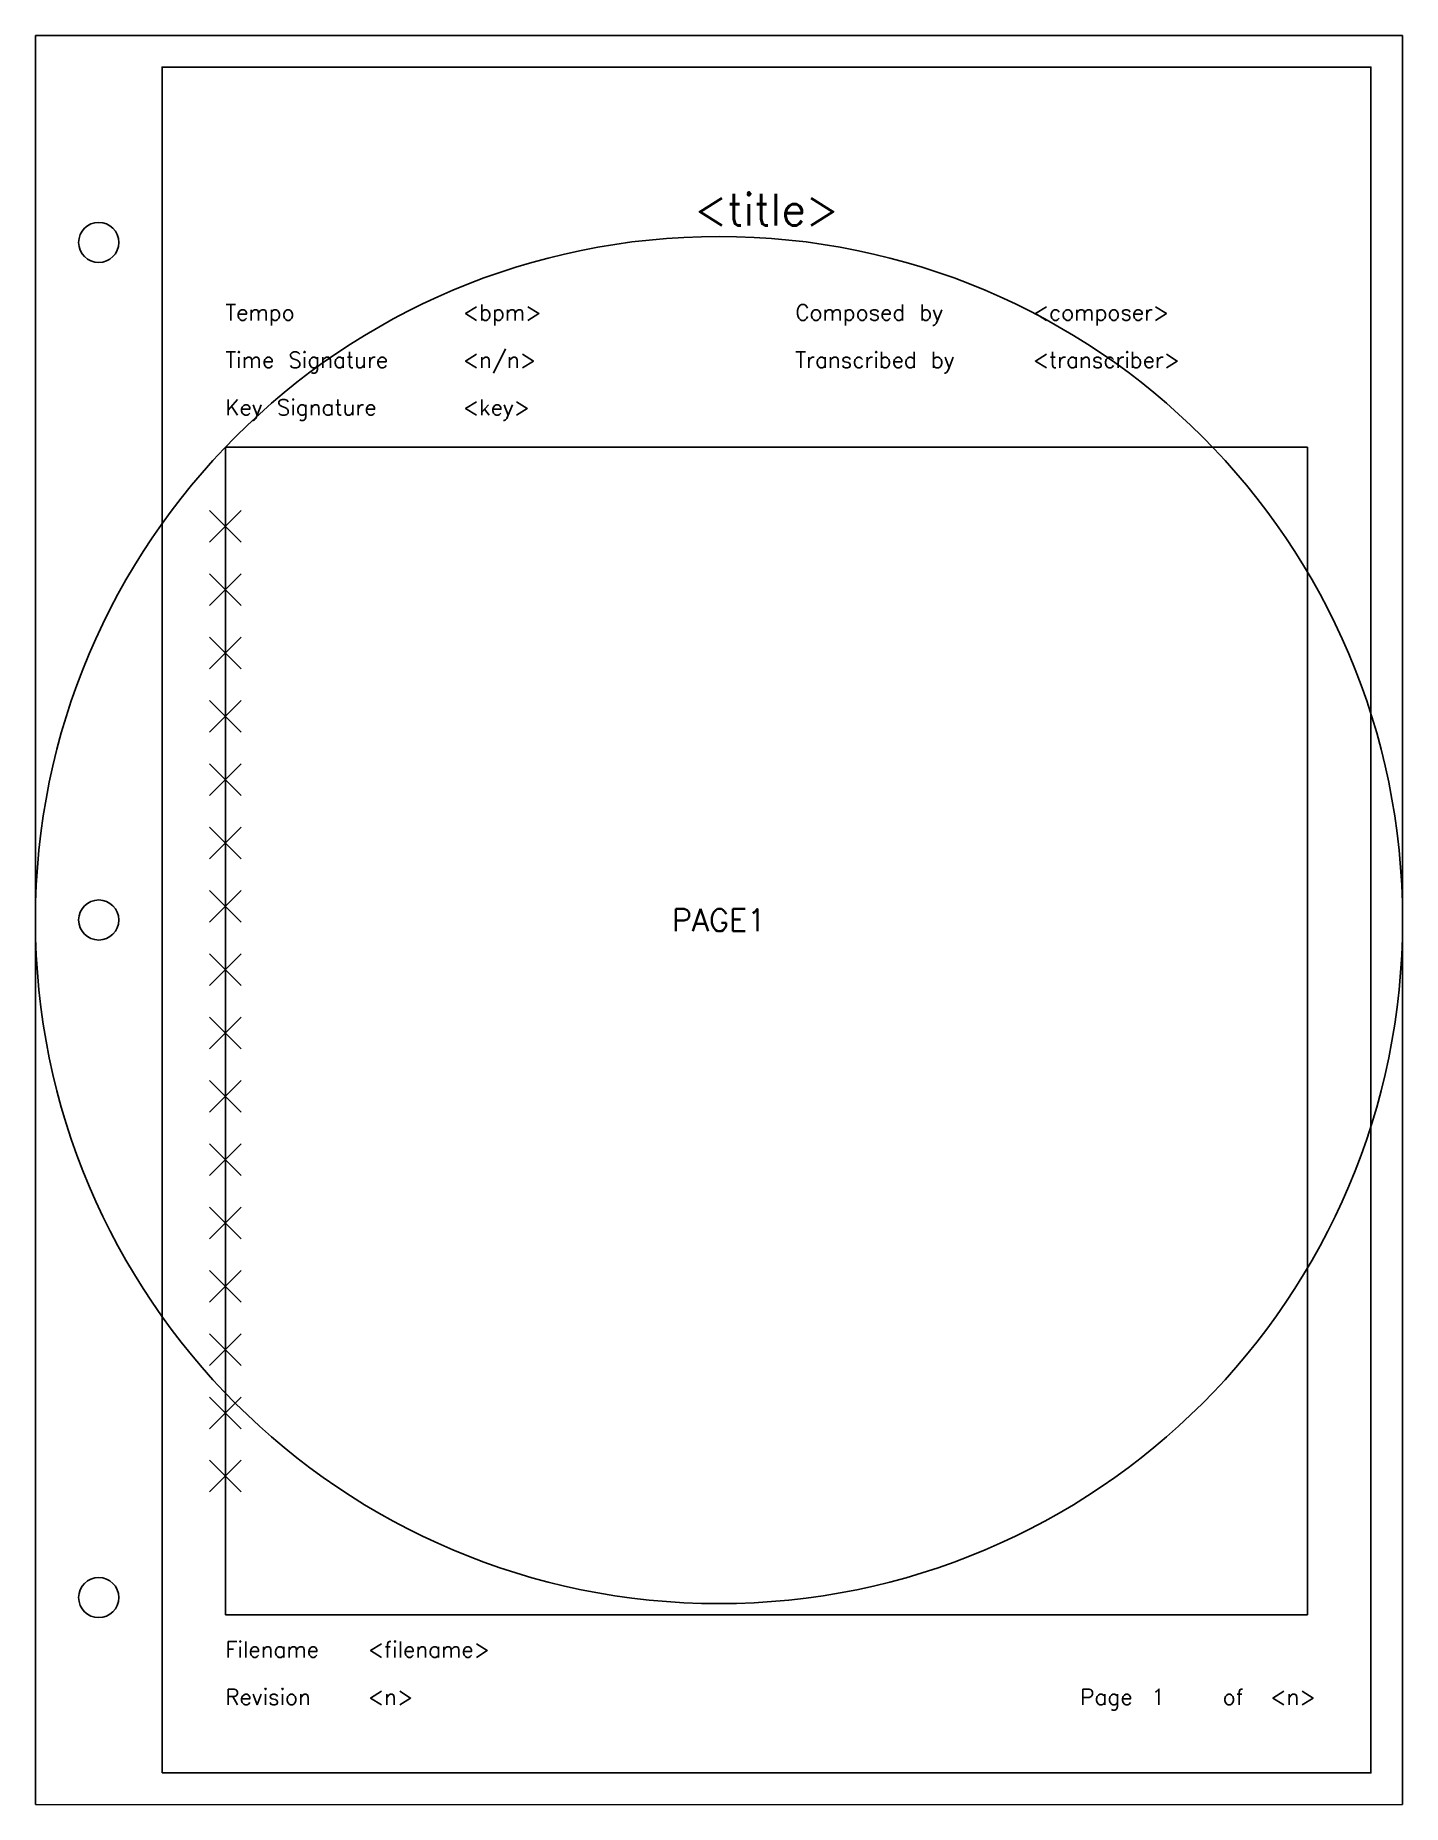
# Paper-space layout 'Page 1' of a CAD drawing. Header units: millimetres. Extents: x 0 to 216, y 0 to 279.
# The model-space entities are those that its viewports show. They can reach past a viewport. Long polylines and large blocks are cut down to what shows.
import ezdxf
from ezdxf.enums import TextEntityAlignment as Align

# ---------------------------------------------------------------- set-up
doc = ezdxf.new("R2010")
doc.units = ezdxf.units.MM
doc.header["$PDMODE"] = 3
doc.header["$PDSIZE"] = 2.5
doc.layers.add('hidden', color=4, linetype='Continuous', plot=False)
doc.layers.add('staff', color=7, linetype='Continuous')
doc.styles.add('height25', font='txt.shx', dxfattribs={"height": 2.5})
doc.styles.add('height35', font='txt.shx', dxfattribs={"height": 3.5})
doc.styles.add('height50', font='txt.shx', dxfattribs={"height": 5})

# ---------------------------------------------------------------- blocks, each defined once
blk = doc.blocks.new('title_blk')
at = {"layer": 'staff', "style": 'height25'}
for s, p in [('Tempo', (30, 236.9)), ('Composed by', (120, 236.9)), ('Time Signature', (30, 229.4)), ('Transcribed by', (120, 229.4)), ('Key Signature', (30, 221.9))]:
    blk.add_text(s, height=2.5, dxfattribs=at).set_placement(p, align=Align.TOP_LEFT)
for s, p in [('Filename', (30, 22.5)), ('Revision', (30, 15)), ('Page', (165, 15)), ('of', (187.5, 15))]:
    blk.add_text(s, height=2.5, dxfattribs=at).set_placement(p, align=Align.BOTTOM_LEFT)
at = {"layer": 'staff', "style": 'height50', "flags": 8}
blk.add_attdef('TITLE', text='', height=5, dxfattribs=at).set_placement((115.45, 254.4), align=Align.TOP_CENTER)
at = {"layer": 'staff', "style": 'height25', "flags": 8}
for tag, p in [('TEMPO', (67.5, 236.9)), ('COMPOSER', (157.5, 236.9)), ('TIME_SIGN', (67.5, 229.4)), ('TRANSCRIBER', (157.5, 229.4)), ('KEY_SIGN', (67.5, 221.9))]:
    blk.add_attdef(tag, text='', height=2.5, dxfattribs=at).set_placement(p, align=Align.TOP_LEFT)
for tag, p in [('FILENAME', (52.5, 22.5)), ('REV', (52.5, 15)), ('PAGE', (176.25, 15)), ('PAGES', (195, 15))]:
    blk.add_attdef(tag, text='', height=2.5, dxfattribs=at).set_placement(p, align=Align.BOTTOM_LEFT)
blk = doc.blocks.new('page')
at = {"layer": 'hidden'}
for p, q in [((215.9, 279.4), (0, 279.4)), ((0, 279.4), (0, 0)), ((30, 264.4), (30, 22.5)), ((200.9, 264.4), (30, 264.4)), ((200.9, 22.5), (200.9, 264.4)), ((30, 22.5), (200.9, 22.5)), ((0, 0), (215.9, 0))]:
    blk.add_line(p, q, dxfattribs=at)
blk.add_circle((107.95, 139.7), 107.95, dxfattribs=at)
for p in [(30, 251.9), (30, 241.9), (30, 231.9), (30, 221.9), (30, 211.9), (30, 201.9), (30, 191.9), (30, 181.9), (30, 171.9), (30, 161.9), (30, 151.9), (30, 141.9), (30, 131.9), (30, 121.9), (30, 111.9), (30, 101.9), (30, 91.9), (30, 81.9), (30, 71.9), (30, 61.9), (30, 51.9), (30, 41.9)]:
    blk.add_point(p, dxfattribs=at)
at = {"layer": 'hidden', "style": 'height35', "flags": 8}
blk.add_attdef('PAGE_NUM', text='', height=3.5, dxfattribs=at).set_placement((107.95, 139.7), align=Align.MIDDLE_CENTER)

msp = doc.modelspace()

# ---------------------------------------------------------------- linework, layer by layer
at = {"layer": 'hidden'}
for p, q in [((0, 279.4), (0, 0)), ((215.9, 279.4), (0, 279.4)), ((200.9, 214.4), (30, 214.4)), ((30, 214.4), (30, 30)), ((200.9, 30), (200.9, 214.4)), ((30, 30), (200.9, 30)), ((0, 0), (215.9, 0))]:
    msp.add_line(p, q, dxfattribs=at)
msp.add_circle((107.95, 139.7), 107.95, dxfattribs=at)
for p in [(30, 201.88), (30, 191.88), (30, 181.88), (30, 171.88), (30, 161.88), (30, 151.88), (30, 141.88), (30, 131.88), (30, 121.88), (30, 111.88), (30, 101.88), (30, 91.88), (30, 81.88), (30, 71.88), (30, 61.88), (30, 51.88)]:
    msp.add_point(p, dxfattribs=at)

# ---------------------------------------------------------------- block references
for p, values in [((0, 279.4), {'PAGE_NUM': 'PAGE4'}), ((215.9, 279.4), {'PAGE_NUM': 'PAGE5'}), ((-215.9, 0), {'PAGE_NUM': 'PAGE<n>'}), ((215.9, 0), {'PAGE_NUM': 'PAGE2'})]:
    msp.add_blockref('page', p, dxfattribs=at).add_auto_attribs(values)

# ---------------------------------------------------------------- texts
at = {"layer": 'hidden', "style": 'height35'}
msp.add_text('PAGE1', height=3.5, dxfattribs=at).set_placement((107.95, 139.7), align=Align.MIDDLE_CENTER)

psp = doc.layouts.new('Page 1')

# ---------------------------------------------------------------- linework, layer by layer
at = {"layer": 'hidden'}
psp.add_lwpolyline([(20, 5), (210.9, 5), (210.9, 274.4), (20, 274.4)], close=True, dxfattribs=at)
at = {"layer": 'staff'}
for centre in [(10, 246.7), (10, 139.7), (10, 32.7)]:
    psp.add_circle(centre, 3.17, dxfattribs=at)

# ---------------------------------------------------------------- block references
ref = psp.add_blockref('title_blk', (0, 0), dxfattribs=at)
ref.add_attrib('PAGES', '<n>', dxfattribs={"height": 2.5, "style": 'height25'}).set_placement((195, 15), align=Align.BOTTOM_LEFT)
ref.add_attrib('PAGE', '1', dxfattribs={"height": 2.5, "style": 'height25'}).set_placement((176.25, 15), align=Align.BOTTOM_LEFT)
ref.add_attrib('REV', '<n>', dxfattribs={"height": 2.5, "style": 'height25'}).set_placement((52.5, 15), align=Align.BOTTOM_LEFT)
ref.add_attrib('FILENAME', '<filename>', dxfattribs={"height": 2.5, "style": 'height25'}).set_placement((52.5, 22.5), align=Align.BOTTOM_LEFT)
ref.add_attrib('TRANSCRIBER', '<transcriber>', dxfattribs={"height": 2.5, "style": 'height25'}).set_placement((157.5, 229.4), align=Align.TOP_LEFT)
ref.add_attrib('COMPOSER', '<composer>', dxfattribs={"height": 2.5, "style": 'height25'}).set_placement((157.5, 236.9), align=Align.TOP_LEFT)
ref.add_attrib('TEMPO', '<bpm>', dxfattribs={"height": 2.5, "style": 'height25'}).set_placement((67.5, 236.9), align=Align.TOP_LEFT)
ref.add_attrib('KEY_SIGN', '<key>', dxfattribs={"height": 2.5, "style": 'height25'}).set_placement((67.5, 221.9), align=Align.TOP_LEFT)
ref.add_attrib('TIME_SIGN', '<n/n>', dxfattribs={"height": 2.5, "style": 'height25'}).set_placement((67.5, 229.4), align=Align.TOP_LEFT)
ref.add_attrib('TITLE', '<title>', dxfattribs={"height": 5, "style": 'height50'}).set_placement((115.45, 254.4), align=Align.TOP_CENTER)

# ---------------------------------------------------------------- viewports
at = {"layer": 'hidden'}
psp.add_viewport(center=(107.95, 139.7), size=(215.9, 279.4), view_center_point=(107.95, 139.71), view_height=279.4, dxfattribs=at)

doc.saveas('drawing.dxf')
